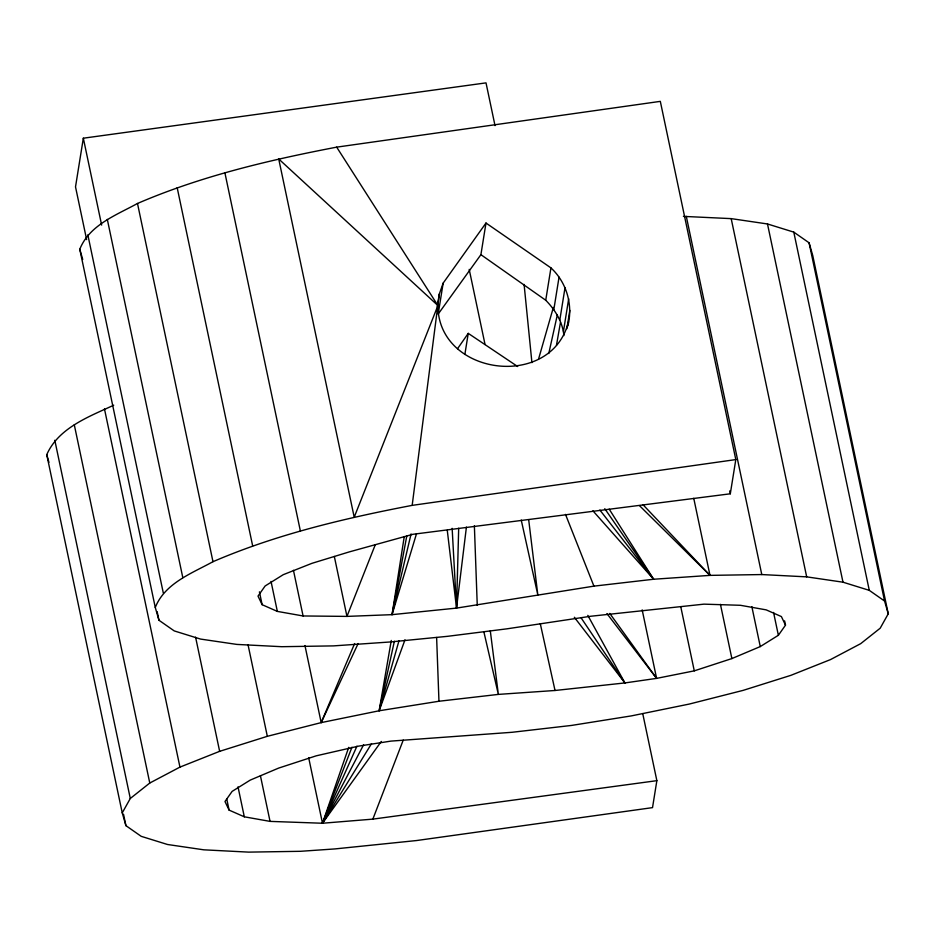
<?xml version="1.0" encoding="UTF-8"?>
<svg xmlns="http://www.w3.org/2000/svg" width="935" height="935" viewBox="0 0 935 935"><rect width="100%" height="100%" fill="white"/><g stroke="black" fill="none" stroke-linecap="round" stroke-linejoin="round"><path stroke-width="1.4" d="M458.688 528.205L456.525 608.101L392.046 614.657L346.955 616.399L303.08 615.966L277.344 611.396L262.127 604.688L258.002 596.109L265.131 585.976L283.247 574.686L311.916 563.337L348.977 551.989L412.873 534.294L730.305 493.797L735.81 459.588L660.32 101.366L336.682 147.146C268.859 160.142 201.107 176.072 137.492 203.468C116.185 215.202 89.515 224.903 79.779 249.236L155.268 607.458L158.95 620.244L174.237 630.915L200.534 639.072L236.835 644.414L281.739 646.704L333.526 645.886L390.199 641.971L447.503 636.326L506.992 628.823L590.885 616.235L703.973 604.15L740.438 605.296L766.174 609.865L781.391 616.574L785.505 625.153L778.376 635.286L760.272 646.576L731.871 658.579L694.284 670.851L656.604 678.378L624.907 682.936L555.028 690.486L498.355 694.401L438.959 701.25L379.142 710.775L321.184 722.615L267.328 736.312L219.643 751.331L179.952 767.109L149.775 783.027L130.292 798.478L122.24 812.877L125.921 825.652L141.208 836.334L167.505 844.492L203.807 849.822L248.71 852.124L300.497 851.306L334.964 848.922L416.566 840.542L652.525 807.63L656.861 780.667L642.731 713.592M567.79 326.046C573.237 305.266 566.785 282.475 550.937 267.889L485.99 223.033L443.155 283.13L439.298 294.069L437.264 306.692M439.298 294.069L412.171 505.367C344.349 518.364 276.596 534.294 212.981 561.69C191.675 573.424 165.004 583.124 155.268 607.458M466.413 527.095L456.525 608.101L593.924 586.14L653.635 579.244L709.992 575.376L761.78 574.558L806.683 576.86L842.984 582.189L869.281 590.347L884.568 601.03L888.25 613.804L880.197 628.203L860.703 643.654L830.537 659.572L790.846 675.351L743.161 690.369L689.305 704.055L631.347 715.894L571.53 725.431L512.135 732.28L390.982 741.104L358.596 746.13L316.205 755.831L278.618 768.103L250.218 780.106L232.114 791.396L224.984 801.517L229.098 810.107L244.315 816.804L270.051 821.386L322.481 823.244L372.855 819.13L656.861 780.667M404.224 536.807L392.046 614.657L416.519 533.675M495.024 125.617L486.013 82.876L83.332 138.205L75.513 186.871L86.628 239.605M443.155 283.13L438.188 314.055L480.906 254.671L485.99 223.033M464.859 354.47L468.248 333.363L517.663 366.52M563.899 335.595C562.683 322.026 555.133 309.789 545.736 300.24L550.937 267.889M553.836 309.555L559.048 277.134M559.82 320.039L565.044 287.559M563.466 331.27L568.69 298.779M566.89 328.699L569.847 310.338M391.274 640.452L379.142 710.775L404.984 639.821M556.477 345.237L560.462 322.388M406.807 535.872L392.046 614.657L411.073 533.932M394.371 641.246L379.142 710.775L398.953 640.849M548.775 353.5L557.295 315.037M538.572 359.005L553.368 307.428M308.655 757.607L322.481 823.244L348.72 747.346M568.468 321.815C551.428 390.327 437.989 375.823 437.919 305.546L336.682 147.146M372.855 819.13L403.23 740.111M381.293 741.455L322.481 823.244L351.957 747.217M375.239 544.825L346.955 616.399L334.321 556.454M304.95 645.547L321.184 722.615L354.622 643.537M371.534 743.652L322.481 823.244L356.948 746.177M321.184 722.615L358.128 643.537M322.481 823.244L363.598 744.798M122.24 812.877L46.75 454.655C58.566 427.809 88.802 416.765 113.719 405.206M457.531 348.72L468.248 333.363M412.171 505.367L735.81 459.588M683.415 216.382L731.193 218.626L767.495 223.968L793.792 232.125L809.079 242.796L812.76 255.582L888.25 613.804M480.906 254.671L545.736 300.24M639.447 505.601L709.992 575.376L693.747 498.308M643.058 504.771L709.992 575.376M592.895 510.791L653.635 579.244L609.211 509.166M599.896 510.042L653.635 579.244L604.77 508.687M574.335 617.264L624.907 682.936L587.799 615.359M606.932 613.582L656.604 678.378L642.17 609.877M609.76 613.418L656.604 678.378M581.091 617.836L624.907 682.936M565.5 514.39L593.924 586.14M79.779 249.236L82.724 259.462M46.75 454.655L48.959 462.322M483.956 632.2L498.355 694.401L490.291 630.798M521.239 520.035L537.835 595.011L528.719 520.012M540.301 623.75L555.028 690.486M809.079 242.796L884.568 601.03M793.792 232.125L869.281 590.347M767.495 223.968L842.984 582.189M731.193 218.626L806.683 576.86M784.605 620.875L785.505 625.153M773.561 612.448L778.376 635.286M686.29 216.336L761.78 574.558M729.709 490.933L730.305 493.797M751.845 606.616L760.272 646.576M720.441 604.349L731.871 658.579M680.75 606.628L694.284 670.851M469.206 269.385L485.043 344.501M224.868 172.671L300.357 530.893M293.45 570.292L303.08 615.966M271.033 581.418L277.344 611.396M177.182 187.701L252.672 545.923M259.416 591.843L262.127 604.688M248.079 644.975L267.328 736.312M260.421 775.711L270.051 821.386M137.492 203.468L212.981 561.69M238.004 786.838L244.315 816.804M195.579 637.156L219.643 751.331M107.315 219.386L182.804 577.608M226.691 798.689L229.098 810.107M83.332 138.205L101.646 225.101M87.832 234.837L163.321 593.07M157.15 611.677L158.95 620.244M104.463 408.887L179.952 767.109M74.286 424.806L149.775 783.027M54.803 440.256L130.292 798.478M123.514 814.233L125.921 825.652M447.269 530.285L456.525 608.101L452.143 528.333M524.091 284.415L531.922 362.64M474.372 525.704L477.259 605.354M436.622 637.483L438.959 701.25M437.919 305.546L354.213 517.207L278.724 158.985L437.919 305.546"/></g></svg>
